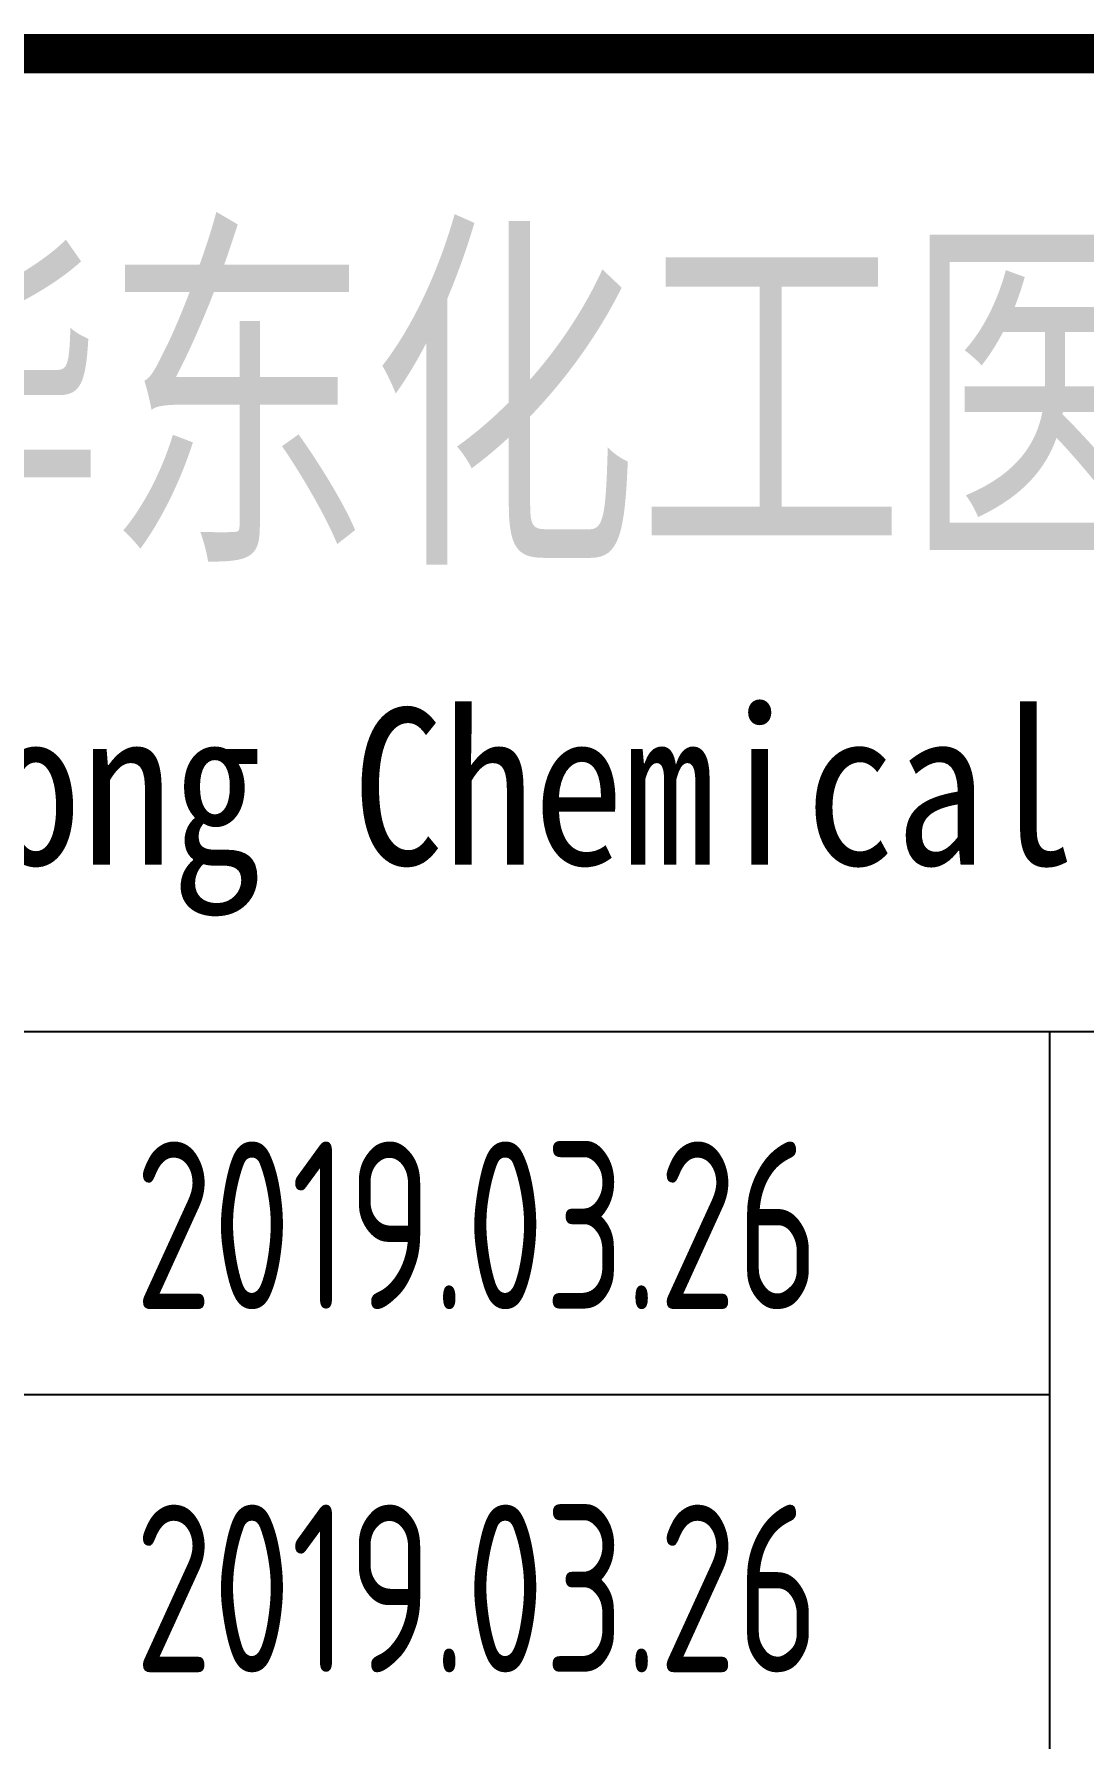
# Model space of a CAD drawing. Extents: x 5904849 to 6011887, y -826029 to -177002.
# Drawn here: x 5948932 to 5950810, y -675909 to -672857 of the extents above; entities that cross this region are included whole.
import ezdxf
from ezdxf.enums import TextEntityAlignment as Align

# ---------------------------------------------------------------- set-up
doc = ezdxf.new("R2010")
doc.units = 0
doc.header["$LTSCALE"] = 1000
doc.header["$MEASUREMENT"] = 0
doc.layers.get('0').update_dxf_attribs({"linetype": 'CONTINUOUS'})
doc.styles.add('AHD', font='sceie.shx', dxfattribs={"width": 0.7, "bigfont": 'sceic.shx'})
doc.styles.add('宋体', font='', dxfattribs={"width": 0.7})
doc.styles.get('宋体').set_extended_font_data('SimSun')

msp = doc.modelspace()

# ---------------------------------------------------------------- linework, layer by layer
for p, q in [((5945249.4, -674642.1), (5956249.4, -674642.1)), ((5950749.4, -677892.1), (5950749.4, -674642.1)), ((5950749.4, -677892.1), (5950749.4, -674642.1)), ((5945249.4, -675292.1), (5950749.4, -675292.1))]:
    msp.add_line(p, q)
at = {"const_width": 70}
msp.add_lwpolyline([(5963249.4, -672892.1), (5945249.4, -672892.1)], dxfattribs=at)

# ---------------------------------------------------------------- texts
for s, height, style, width, p in [('安徽华东化工医药工程有限责任公司', 500, '宋体', 0.7, (5951444.3, -673492.1)), ('Anhui Huadong Chemical & Medical Engineering Co.,Ltd', 280, '宋体', 0.85, (5951444.3, -674242.1)), ('2019.03.26', 300, 'AHD', 0.8, (5949724.2, -674988.8)), ('2019.03.26', 300, 'AHD', 0.8, (5949724.2, -675638.8))]:
    msp.add_text(s, height=height, dxfattribs=dict(style=style, width=width)).set_placement(p, align=Align.MIDDLE)

doc.saveas('drawing.dxf')
